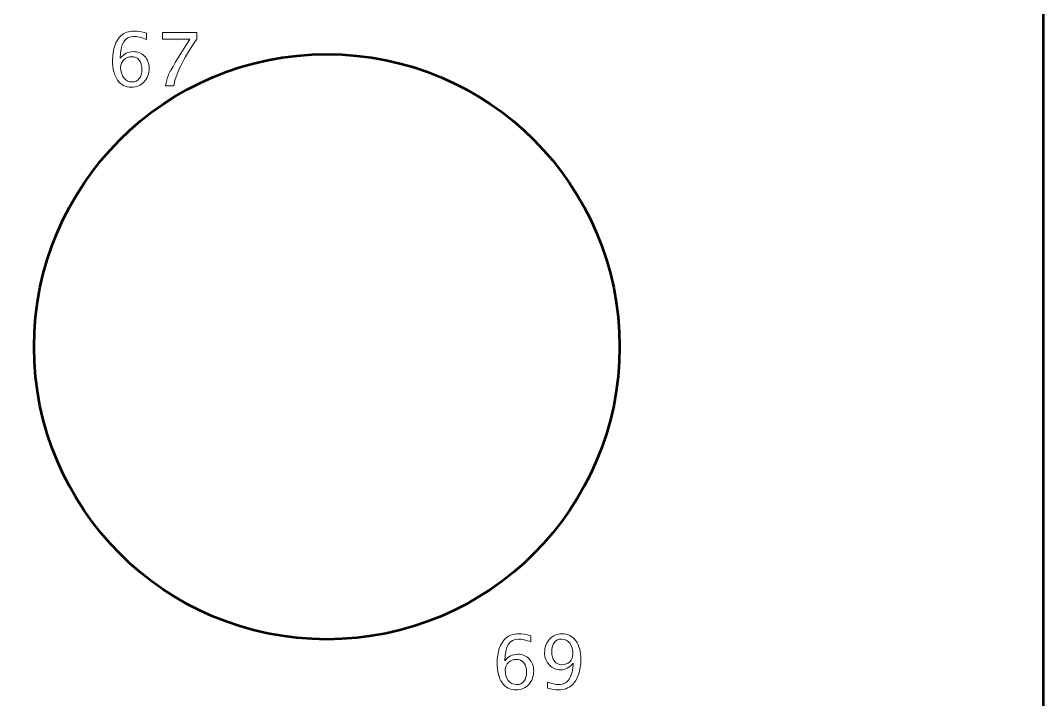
# Model space of a CAD drawing. Header units: centimetres. Extents: x -10.4 to 10.4, y -14.9 to 14.9.
# Drawn here: x -1.25 to 10.45, y 2.71 to 10.49 of the extents above; entities that cross this region are included whole.
import ezdxf

# ---------------------------------------------------------------- set-up
doc = ezdxf.new("R2010")
doc.units = ezdxf.units.CM
doc.header["$MEASUREMENT"] = 0
doc.layers.add('Layer 1', color=7, linetype='Continuous')

msp = doc.modelspace()

# ---------------------------------------------------------------- linework, layer by layer
at = {"layer": 'Layer 1', "lineweight": 53}
msp.add_ellipse((2.25006, 6.74994), major_axis=(0, 3.35006), ratio=1, dxfattribs=at)
msp.add_open_spline([(-10.45, -14.45), (-10.45, -14.45), (-10.45, 14.45), (-10.45, 14.45), (-10.45, 14.45), (-10.45, 14.72614), (-10.22614, 14.95), (-9.95, 14.95), (-9.95, 14.95), (-9.95, 14.95), (9.95, 14.95), (9.95, 14.95), (9.95, 14.95), (10.22614, 14.95), (10.45, 14.72614), (10.45, 14.45), (10.45, 14.45), (10.45, 14.45), (10.45, -14.45), (10.45, -14.45), (10.45, -14.45), (10.45, -14.72614), (10.22614, -14.95), (9.95, -14.95), (9.95, -14.95), (9.95, -14.95), (-9.95, -14.95), (-9.95, -14.95), (-9.95, -14.95), (-10.22614, -14.95), (-10.45, -14.72614), (-10.45, -14.45)], degree=3, knots=[0, 0, 0, 0, 0.11111111, 0.11111111, 0.11111111, 0.11111111, 0.22222222, 0.22222222, 0.22222222, 0.22222222, 0.33333333, 0.33333333, 0.33333333, 0.33333333, 0.44444444, 0.44444444, 0.44444444, 0.44444444, 0.55555556, 0.55555556, 0.55555556, 0.55555556, 0.66666667, 0.66666667, 0.66666667, 0.66666667, 0.77777778, 0.77777778, 0.77777778, 0.77777778, 1, 1, 1, 1], dxfattribs=at)
at = {"layer": 'Layer 1', "color": 5, "lineweight": 9}
for points, knots in [([(-0.11252, 10.05353), (-0.07358, 10.10391), (-0.02461, 10.12916), (0.03437, 10.12916), (0.03437, 10.12916), (0.08786, 10.12916), (0.1316, 10.11153), (0.16575, 10.07611), (0.16575, 10.07611), (0.19976, 10.04069), (0.21683, 9.99525), (0.21683, 9.93979), (0.21683, 9.93979), (0.21683, 9.87615), (0.19778, 9.8238), (0.15954, 9.78274), (0.15954, 9.78274), (0.1213, 9.74167), (0.07276, 9.72107), (0.01363, 9.72107), (0.01363, 9.72107), (-0.05354, 9.72107), (-0.10631, 9.7483), (-0.14427, 9.80263), (-0.14427, 9.80263), (-0.18237, 9.8571), (-0.20142, 9.93246), (-0.20142, 10.02855), (-0.20142, 10.02855), (-0.20142, 10.15809), (-0.16812, 10.25306), (-0.10166, 10.31374), (-0.10166, 10.31374), (-0.06553, 10.34704), (-0.01558, 10.36369), (0.04806, 10.36369), (0.04806, 10.36369), (0.08503, 10.36369), (0.13089, 10.35607), (0.18551, 10.34083), (0.18551, 10.34083), (0.18551, 10.34083), (0.18551, 10.26971), (0.18551, 10.26971), (0.18551, 10.26971), (0.12779, 10.29173), (0.08038, 10.30273), (0.04312, 10.30273), (0.04312, 10.30273), (-0.06059, 10.30273), (-0.11252, 10.21962), (-0.11252, 10.05353)], [0, 0, 0, 0, 0.07142857, 0.07142857, 0.07142857, 0.07142857, 0.14285714, 0.14285714, 0.14285714, 0.14285714, 0.21428571, 0.21428571, 0.21428571, 0.21428571, 0.28571429, 0.28571429, 0.28571429, 0.28571429, 0.35714286, 0.35714286, 0.35714286, 0.35714286, 0.42857143, 0.42857143, 0.42857143, 0.42857143, 0.5, 0.5, 0.5, 0.5, 0.57142857, 0.57142857, 0.57142857, 0.57142857, 0.64285714, 0.64285714, 0.64285714, 0.64285714, 0.71428571, 0.71428571, 0.71428571, 0.71428571, 0.78571429, 0.78571429, 0.78571429, 0.78571429, 0.85714286, 0.85714286, 0.85714286, 0.85714286, 1, 1, 1, 1]), ([(0.40423, 9.73631), (0.41213, 9.78401), (0.42356, 9.82535), (0.43824, 9.86006), (0.43824, 9.86006), (0.45291, 9.89478), (0.47902, 9.94262), (0.51627, 10.00329), (0.51627, 10.00329), (0.51627, 10.00329), (0.68278, 10.27225), (0.68278, 10.27225), (0.68278, 10.27225), (0.68278, 10.27225), (0.36867, 10.27225), (0.36867, 10.27225), (0.36867, 10.27225), (0.36867, 10.27225), (0.36867, 10.34845), (0.36867, 10.34845), (0.36867, 10.34845), (0.36867, 10.34845), (0.76153, 10.34845), (0.76153, 10.34845), (0.76153, 10.34845), (0.76153, 10.34845), (0.76153, 10.27225), (0.76153, 10.27225), (0.76153, 10.27225), (0.60475, 10.04083), (0.51698, 9.86218), (0.49821, 9.73631), (0.49821, 9.73631), (0.49821, 9.73631), (0.40423, 9.73631), (0.40423, 9.73631)], [0, 0, 0, 0, 0.1, 0.1, 0.1, 0.1, 0.2, 0.2, 0.2, 0.2, 0.3, 0.3, 0.3, 0.3, 0.4, 0.4, 0.4, 0.4, 0.5, 0.5, 0.5, 0.5, 0.6, 0.6, 0.6, 0.6, 0.7, 0.7, 0.7, 0.7, 0.8, 0.8, 0.8, 0.8, 1, 1, 1, 1]), ([(0.13555, 9.92371), (0.13555, 9.969), (0.12511, 10.00485), (0.10408, 10.03123), (0.10408, 10.03123), (0.08306, 10.05762), (0.05427, 10.07074), (0.01772, 10.07074), (0.01772, 10.07074), (-0.01713, 10.07074), (-0.04691, 10.05917), (-0.07174, 10.03589), (-0.07174, 10.03589), (-0.09672, 10.01275), (-0.10914, 9.98481), (-0.10914, 9.95221), (-0.10914, 9.95221), (-0.10914, 9.90085), (-0.09728, 9.85964), (-0.07372, 9.8286), (-0.07372, 9.8286), (-0.05001, 9.79755), (-0.01868, 9.78203), (0.02026, 9.78203), (0.02026, 9.78203), (0.05568, 9.78203), (0.08376, 9.79473), (0.10451, 9.82013), (0.10451, 9.82013), (0.12525, 9.84553), (0.13555, 9.8801), (0.13555, 9.92371)], [0, 0, 0, 0, 0.11111111, 0.11111111, 0.11111111, 0.11111111, 0.22222222, 0.22222222, 0.22222222, 0.22222222, 0.33333333, 0.33333333, 0.33333333, 0.33333333, 0.44444444, 0.44444444, 0.44444444, 0.44444444, 0.55555556, 0.55555556, 0.55555556, 0.55555556, 0.66666667, 0.66666667, 0.66666667, 0.66666667, 0.77777778, 0.77777778, 0.77777778, 0.77777778, 1, 1, 1, 1]), ([(4.28748, 3.15353), (4.32642, 3.20391), (4.37539, 3.22916), (4.43437, 3.22916), (4.43437, 3.22916), (4.48786, 3.22916), (4.5316, 3.21153), (4.56575, 3.17611), (4.56575, 3.17611), (4.59976, 3.14069), (4.61683, 3.09525), (4.61683, 3.03979), (4.61683, 3.03979), (4.61683, 2.97615), (4.59778, 2.9238), (4.55954, 2.88274), (4.55954, 2.88274), (4.5213, 2.84167), (4.47276, 2.82107), (4.41363, 2.82107), (4.41363, 2.82107), (4.34646, 2.82107), (4.29369, 2.8483), (4.25573, 2.90263), (4.25573, 2.90263), (4.21763, 2.9571), (4.19858, 3.03246), (4.19858, 3.12855), (4.19858, 3.12855), (4.19858, 3.25809), (4.23188, 3.35306), (4.29834, 3.41374), (4.29834, 3.41374), (4.33447, 3.44704), (4.38442, 3.46369), (4.44806, 3.46369), (4.44806, 3.46369), (4.48503, 3.46369), (4.53089, 3.45607), (4.58551, 3.44083), (4.58551, 3.44083), (4.58551, 3.44083), (4.58551, 3.36971), (4.58551, 3.36971), (4.58551, 3.36971), (4.52779, 3.39173), (4.48038, 3.40273), (4.44312, 3.40273), (4.44312, 3.40273), (4.33941, 3.40273), (4.28748, 3.31962), (4.28748, 3.15353)], [0, 0, 0, 0, 0.07142857, 0.07142857, 0.07142857, 0.07142857, 0.14285714, 0.14285714, 0.14285714, 0.14285714, 0.21428571, 0.21428571, 0.21428571, 0.21428571, 0.28571429, 0.28571429, 0.28571429, 0.28571429, 0.35714286, 0.35714286, 0.35714286, 0.35714286, 0.42857143, 0.42857143, 0.42857143, 0.42857143, 0.5, 0.5, 0.5, 0.5, 0.57142857, 0.57142857, 0.57142857, 0.57142857, 0.64285714, 0.64285714, 0.64285714, 0.64285714, 0.71428571, 0.71428571, 0.71428571, 0.71428571, 0.78571429, 0.78571429, 0.78571429, 0.78571429, 0.85714286, 0.85714286, 0.85714286, 0.85714286, 1, 1, 1, 1]), ([(4.77375, 2.8397), (4.77375, 2.8397), (4.77375, 2.90912), (4.77375, 2.90912), (4.77375, 2.90912), (4.82554, 2.89106), (4.86957, 2.88203), (4.90597, 2.88203), (4.90597, 2.88203), (4.95663, 2.88203), (4.99628, 2.90362), (5.02479, 2.9468), (5.02479, 2.9468), (5.05329, 2.98998), (5.06754, 3.05009), (5.06754, 3.127), (5.06754, 3.127), (5.0262, 3.07606), (4.97921, 3.05052), (4.92643, 3.05052), (4.92643, 3.05052), (4.87493, 3.05052), (4.83118, 3.06943), (4.79534, 3.10739), (4.79534, 3.10739), (4.7595, 3.14534), (4.74158, 3.19149), (4.74158, 3.2461), (4.74158, 3.2461), (4.74158, 3.30875), (4.76063, 3.36068), (4.79887, 3.40189), (4.79887, 3.40189), (4.83697, 3.44309), (4.88495, 3.46369), (4.9428, 3.46369), (4.9428, 3.46369), (5.00927, 3.46369), (5.06162, 3.43702), (5.09986, 3.38368), (5.09986, 3.38368), (5.1381, 3.33034), (5.15729, 3.25739), (5.15729, 3.16468), (5.15729, 3.16468), (5.15729, 3.10569), (5.14812, 3.05024), (5.12963, 2.99831), (5.12963, 2.99831), (5.11115, 2.94624), (5.08645, 2.90588), (5.05527, 2.87695), (5.05527, 2.87695), (5.01547, 2.8397), (4.96298, 2.82107), (4.89807, 2.82107), (4.89807, 2.82107), (4.86604, 2.82107), (4.82469, 2.82728), (4.77375, 2.8397)], [0, 0, 0, 0, 0.0625, 0.0625, 0.0625, 0.0625, 0.125, 0.125, 0.125, 0.125, 0.1875, 0.1875, 0.1875, 0.1875, 0.25, 0.25, 0.25, 0.25, 0.3125, 0.3125, 0.3125, 0.3125, 0.375, 0.375, 0.375, 0.375, 0.4375, 0.4375, 0.4375, 0.4375, 0.5, 0.5, 0.5, 0.5, 0.5625, 0.5625, 0.5625, 0.5625, 0.625, 0.625, 0.625, 0.625, 0.6875, 0.6875, 0.6875, 0.6875, 0.75, 0.75, 0.75, 0.75, 0.8125, 0.8125, 0.8125, 0.8125, 0.875, 0.875, 0.875, 0.875, 1, 1, 1, 1]), ([(4.82286, 3.25993), (4.82286, 3.21336), (4.83344, 3.17653), (4.85461, 3.14944), (4.85461, 3.14944), (4.87577, 3.12248), (4.90428, 3.10894), (4.94026, 3.10894), (4.94026, 3.10894), (4.97483, 3.10894), (5.00433, 3.12065), (5.0286, 3.14407), (5.0286, 3.14407), (5.05287, 3.1675), (5.065, 3.19586), (5.065, 3.22888), (5.065, 3.22888), (5.065, 3.28109), (5.05329, 3.32315), (5.02973, 3.3549), (5.02973, 3.3549), (5.0063, 3.38679), (4.97554, 3.40273), (4.9373, 3.40273), (4.9373, 3.40273), (4.9016, 3.40273), (4.87366, 3.39003), (4.85334, 3.36463), (4.85334, 3.36463), (4.83302, 3.33923), (4.82286, 3.30438), (4.82286, 3.25993)], [0, 0, 0, 0, 0.11111111, 0.11111111, 0.11111111, 0.11111111, 0.22222222, 0.22222222, 0.22222222, 0.22222222, 0.33333333, 0.33333333, 0.33333333, 0.33333333, 0.44444444, 0.44444444, 0.44444444, 0.44444444, 0.55555556, 0.55555556, 0.55555556, 0.55555556, 0.66666667, 0.66666667, 0.66666667, 0.66666667, 0.77777778, 0.77777778, 0.77777778, 0.77777778, 1, 1, 1, 1]), ([(4.53555, 3.02371), (4.53555, 3.069), (4.52511, 3.10485), (4.50408, 3.13123), (4.50408, 3.13123), (4.48306, 3.15762), (4.45427, 3.17074), (4.41772, 3.17074), (4.41772, 3.17074), (4.38287, 3.17074), (4.35309, 3.15917), (4.32826, 3.13589), (4.32826, 3.13589), (4.30328, 3.11275), (4.29086, 3.08481), (4.29086, 3.05221), (4.29086, 3.05221), (4.29086, 3.00085), (4.30272, 2.95964), (4.32628, 2.9286), (4.32628, 2.9286), (4.34999, 2.89755), (4.38132, 2.88203), (4.42026, 2.88203), (4.42026, 2.88203), (4.45568, 2.88203), (4.48376, 2.89473), (4.50451, 2.92013), (4.50451, 2.92013), (4.52525, 2.94553), (4.53555, 2.9801), (4.53555, 3.02371)], [0, 0, 0, 0, 0.11111111, 0.11111111, 0.11111111, 0.11111111, 0.22222222, 0.22222222, 0.22222222, 0.22222222, 0.33333333, 0.33333333, 0.33333333, 0.33333333, 0.44444444, 0.44444444, 0.44444444, 0.44444444, 0.55555556, 0.55555556, 0.55555556, 0.55555556, 0.66666667, 0.66666667, 0.66666667, 0.66666667, 0.77777778, 0.77777778, 0.77777778, 0.77777778, 1, 1, 1, 1])]:
    msp.add_open_spline(points, degree=3, knots=knots, dxfattribs=at)

doc.saveas('drawing.dxf')
